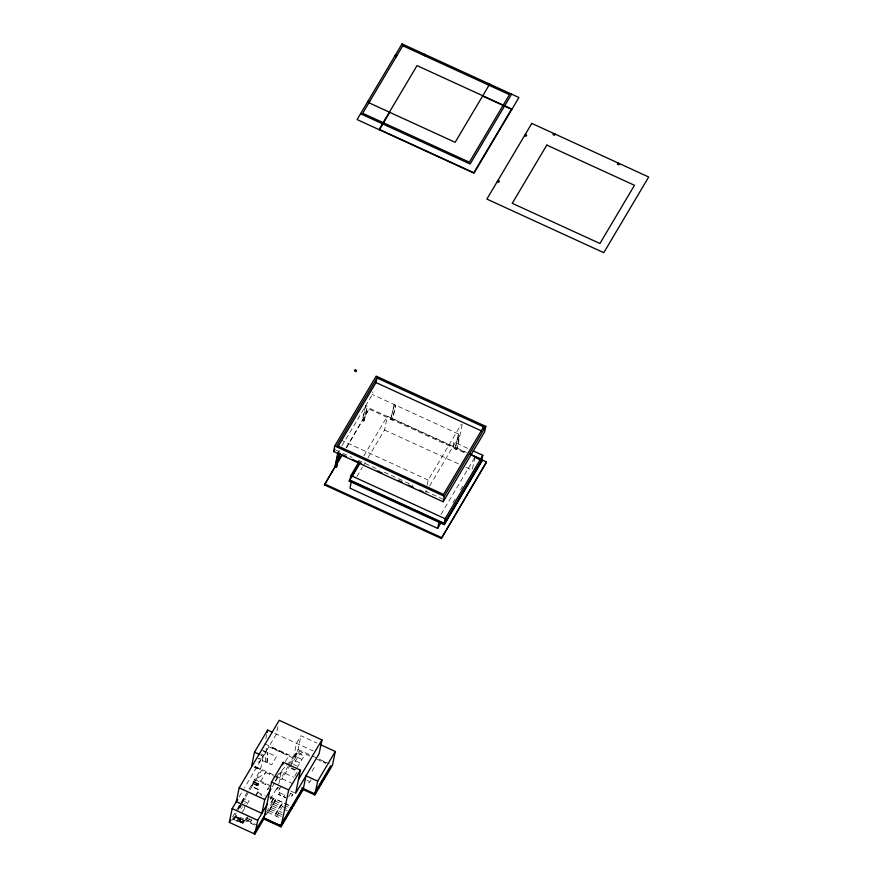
<?xml version="1.0" encoding="UTF-8"?>
<svg xmlns="http://www.w3.org/2000/svg" width="878" height="878" viewBox="0 0 878 878"><rect width="100%" height="100%" fill="white"/><g stroke="black" fill="none" stroke-linecap="round" stroke-linejoin="round"><path stroke-width="0.66" stroke-dasharray="4.39 3.29" d="M261.381 753.982L262.994 755.245L264.015 754.97M265.288 761.852L265.924 751.777M266.835 762.565L267.483 752.49M267.219 762.741L267.867 752.665M265.804 738.826L266.835 733.821M241.231 802.294L260.404 769.984L263.257 756.199L261.062 755.201M277.942 726.567L276.383 734.074L244.6 787.632M278.721 784.142L281.651 769.984M264.761 743.842L293.625 757.066L296.479 743.293L300.967 735.72L316.903 743.04M363.733 421.177L367.278 406.229L365.819 405.559L362.965 419.344L364.425 420.013L363.733 421.177L362.274 420.507L365.127 406.723L366.587 407.392M364.425 420.013L367.278 406.229M293.625 757.066L298.114 749.505L300.967 735.72M346.547 447.626L369.528 408.281L465.285 452.192M341.992 445.728L372.382 394.496L372.93 391.873M367.959 457.921L384.542 429.979L387.396 416.194L466.339 452.4M390.754 419.497L394.299 404.549L390.754 419.497L392.214 420.167L395.758 405.219L392.214 420.167M427.114 485.205L428.179 480.057L461.334 424.173M452.971 446.639L453.926 442.051L468.358 448.669M455.045 448.976L458.59 434.039L455.045 448.976L456.505 449.646L457.197 448.482L462.717 421.846M456.505 449.646L459.359 435.872L457.899 435.203M472.474 468.896L474.877 457.317M265.441 752.556L263.444 751.14M262.994 756.671L261.26 755.223M242.965 807.112L242.273 806.948M246.861 802.569L244.303 801.394M337.843 452.719L339.226 450.392M346.042 447.868L369.528 408.281M363.909 455.781L387.396 416.194M356.907 476.545L362.427 467.228M363.119 466.064L365.193 462.574M260.711 759.755L259.153 762.367L257.21 761.478M265.54 751.601L267.099 748.978L265.156 748.089M239.079 796.95L243.908 788.806M259.668 769.644L260.195 768.777M272.279 748.396L272.795 747.518M232.538 816.946L236.917 809.571M237.082 809.275L240.539 803.458M238.212 808.309L240.978 803.655M241.669 802.492L243.744 799.002M251.69 785.612L255.147 779.785M425.512 492.92L426.895 490.593M429.66 485.94L460.05 434.709L372.382 394.496M238.432 808.408L241.198 803.754M241.889 802.591L243.963 799.101M251.909 785.711L255.366 779.883M231.792 820.546L234.558 815.892L257.199 826.275M248.024 793.185L235.074 815.014L257.726 825.408M249.868 790.09L255.794 780.092M270.819 785.865L256.321 779.214L261.501 770.478L281.586 779.697L290.399 764.848M254.115 784.186L255.004 784.175L255.509 782.364M235.282 816.222L233.219 819.723L237.323 821.599L239.398 818.109M242.054 805.181C237.137 807.606 245.127 811.305 244.611 806.355M234.152 819.317L235.183 817.572M235.973 816.65L236.61 816.946M255.696 784.581L256.53 783.176M255.992 784.504L256.672 783.439M237.29 817.253L237.916 817.55M238.432 817.78L239.057 818.066M237.17 820.7L238.212 818.922M242.218 812.37L246.367 805.389M247.058 804.215L249.132 800.725L244.742 798.717M260.7 781.222L265.88 772.497L256.321 779.214M238.673 821.193L240.232 818.57M240.352 818.998L239.079 821.149L242.866 822.862L244.128 820.732M239.935 820.348L240.561 819.284M255.63 795.567L258.988 789.915L251.898 786.666M255.849 795.666L259.306 789.838L251.997 786.49M269.535 774.166L270.051 773.298M243.118 821.808L243.744 820.743M265.299 784.438L265.814 783.571M243.041 823.202L244.6 820.568M245.302 819.712L246.685 817.374M246.125 819.986L248.309 816.31M247.728 817.956L246.575 819.898L250.362 821.632L251.525 819.69M286.886 755.091L287.402 754.224M248.485 820.743L249.626 818.823M268.767 787.522L267.384 789.849L268.986 787.621M285.361 761.599L288.719 755.936M250.504 821.995L251.602 820.162M275.132 781.179L277.207 777.688M272.334 786.754L275.099 782.089M275.791 780.926L281.322 771.608L293.581 777.239M251.36 823.597L251.876 822.719M288.401 765.868L281.015 778.325L254.455 766.143M289.071 764.738L293.098 757.944L266.495 745.74M294.404 756.693L297.686 751.162M294.624 756.792L297.905 751.261M291.024 763.805L298.685 750.877L309.813 755.98M270.172 799.364L277.777 786.556M276.844 789.267L277.876 787.522M441.019 514.365L474.186 458.481M273.047 799.101L270.281 803.765L273.782 798.332M280.883 786.677L277.777 791.923L285.021 795.238M266.561 812.073L274.002 799.54L269.612 797.531M266.363 814.751L275.615 799.167M269.096 810.778L275.571 799.232M279.599 792.757L278.567 794.502L280.762 795.512L281.794 793.767M269.392 810.91L276.164 799.496L282.299 802.316L275.527 813.719M452.861 502.776L455.627 498.122M460.467 489.968L463.233 485.314M295.03 769.556L294.69 770.138L289.575 767.8L298.553 752.655L303.667 755.003L303.327 755.585M297.148 767.57L304.051 755.925L299.672 753.906L293.45 764.387L296.742 765.901M294.723 776.185L297.137 772.113M284.626 795.062L283.594 796.807L285.778 797.817M275.824 813.851L282.881 802.58L275.143 815.618M276.603 816.288L284.34 803.249M288.642 796.906L291.748 791.66M291.65 796.061L292.692 794.316M312.096 771.257L315.553 765.429M311.152 779.829L309.33 782.88L305.687 781.211M323.159 762.104L323.686 761.226M245.181 803.359L244.666 803.381M261.567 759.086L259.021 758.405M276.625 776.306L285.778 766.11M286.7 765.089L293.098 757.944M235.37 817.451L238.125 818.647M236.917 820.82L234.239 819.624M257.1 785.141C259.131 783.9 258.472 785.58 256.08 784.712M393.607 405.713L395.067 406.382M369.342 409.203L465.099 453.114M384.542 429.979L459.863 464.517M466.031 467.348L472.21 470.18M340.51 439.856L428.179 480.057M335.934 450.085L352.067 457.482M358.268 460.324L379.351 469.993M384.312 472.265L412.836 485.347M425.237 491.043L442.6 499M274.825 733.371L313.161 750.942M298.114 749.505L329.469 763.882M323.477 761.577L325.782 762.642M323.367 761.753L325.683 762.817M317.046 759.294L325.892 763.355M297.247 750.953L298.344 751.458M297.598 757.407L301.977 759.415M293.965 756.485L295.063 756.99M272.586 747.869L287.205 754.575M272.487 748.045L287.095 754.751M295.524 760.897L299.914 762.905M262.621 750.262L276.504 756.627L271.664 764.782L257.792 758.416M291.386 767.888L295.765 769.896M306.905 780.29L309.297 781.387M282.112 778.819L293.23 783.922M255.015 766.845L259.987 769.117M254.916 767.021L259.877 769.293M253.83 766.966L260.404 769.984M290.728 791.012L295.634 793.262M279.852 788.422L277.657 787.423L276.625 789.168L278.809 790.178M290.717 793.416L292.912 794.414L291.869 796.159L289.685 795.161M254.708 779.587L270.413 786.787M254.675 781.98L258 783.505A1.35 1.108 11.7 0 1 258.637 785.031A1.35 1.108 11.7 0 1 256.848 785.448L253.522 783.922M256.903 783.944L256.563 783.791A1.789 1.46 11.7 0 0 256.288 784.252L256.639 784.405M278.666 794.327L280.861 795.336M283.693 796.631L285.888 797.641M255.783 784.778L256.925 785.305A1.163 0.955 11.7 0 0 258.472 784.954A1.163 0.955 11.7 0 0 257.912 783.637M251.251 785.404L252.348 785.909M270.281 796.73L291.683 806.542M285.076 803.59L289.455 805.598M257.748 792.461L265.057 795.808M275.198 801.131L281.333 803.941M284.593 805.433L288.247 807.112M274.221 802.755L280.367 805.576M282.409 806.509L287.282 808.748M273.256 804.391L279.402 807.2M283.879 809.253L287.534 810.932M272.29 806.015L278.425 808.836M271.324 807.65L277.459 810.46M279.511 811.404L281.948 812.512M270.358 809.275L276.493 812.095M278.546 813.028L282.189 814.707M243.305 798.793L244.402 799.298M268.811 810.635L276.109 813.994M277.569 814.663L281.223 816.331M267.834 812.271L281.443 818.505M247.475 818.384L251.262 820.129M240.572 818.954L244.051 820.546M240.781 819.229L243.667 820.557M235.03 816.661L239.134 818.548M239.562 820.491L243.195 822.148M239.42 820.568L243.217 822.269M239.299 820.776L243.151 822.39M239.211 820.93L243.063 822.543M239.145 821.04L242.943 822.741M239.156 821.336L242.635 822.938M238.794 821.479L242.723 823.279M260.129 794.744A1.218 0.999 11.7 0 1 261.655 795.687M257.825 783.802L256.87 783.363L257.825 783.802"/><path stroke-width="1.32" d="M264.552 817.802L254.883 834.1L229.312 822.379L232.165 808.594L237.697 799.276M303.14 789.574L314.829 794.941L317.682 781.157L305.994 775.801L303.14 789.574L281.037 826.835L263.872 818.965L271.511 782.078L283.254 762.28L300.419 770.16L295.634 793.262L319.12 753.675L321.974 739.902L279.237 720.3L239.167 787.829L236.314 801.614L261.885 813.335L264.739 799.562L270.951 789.081M251.635 765.956L254.488 752.183L267.614 730.057L272.421 732.263M267.099 732.559L267.614 730.057M469.807 454.365L486.423 461.883L486.236 462.805L441.327 538.488L324.432 484.875L341.893 454.848M333.596 451.501L334.737 445.991L376.19 376.124L485.775 426.39L484.634 431.899L443.181 501.755L333.596 451.501L334.979 449.174M254.883 834.1L257.737 820.326L267.406 804.018M335.681 465.329L337.492 456.56M340.313 453.849L337.843 452.719L334.99 466.492L336.45 467.162L339.303 453.388M339.731 453.476L336.45 467.162M282.716 764.848L283.254 762.28M470.037 454.091L482.373 459.754L482.176 460.665L444.18 524.704L349.203 481.155L359.76 462.772M359.036 461.773L350.882 475.514L349.938 480.112L444.18 523.332L481.835 459.874L482.779 455.287L473.165 450.875M351.332 481.759L349.993 488.19L437.672 528.391L441.118 522.575M281.037 826.835L288.675 789.948L300.419 770.16M338.008 446.595L376.003 382.556L376.958 377.968L483.624 426.884L483.152 429.177M320.591 744.72L335.297 751.469L332.444 765.254L314.829 794.941M437.672 528.391L439 521.96M443.181 501.755L444.323 496.246L485.775 426.39M444.18 523.332L445.135 518.733L482.779 455.287M441.327 538.488L486.423 461.883M444.18 524.704L482.373 459.754M379.022 129.637L417.028 65.598L511.995 109.146M423.24 55.116L423.931 53.953M389.755 112.329L379.559 129.505L473.813 172.725L511.457 109.278L482.604 96.042M424.7 55.786L425.391 54.623M487.531 84.595L488.223 83.432M489.683 84.101L455.144 142.324L367.476 102.111M511.6 94.155L470.147 164.01L360.562 113.756M376.958 377.968L336.889 445.497L443.555 494.413L483.624 426.884M324.432 484.875L336.175 465.088M338.249 461.598L341.707 455.77M553.711 133.445L553.019 134.608L554.479 135.278L555.17 134.114M349.203 481.155L350.585 478.828M351.968 476.677L360.123 462.936M618.002 162.935L617.311 164.098L618.77 164.768L619.462 163.604M229.312 822.379L230.694 820.041M253.786 833.595L257.934 826.615M258.45 825.737L265.891 813.215M298.487 779.488L321.974 739.902M302.57 788.203L280.455 825.463L264.388 818.087M291.606 807.617L280.686 826.011L264.179 818.439M293.329 804.709L301.626 790.738M291.825 807.716L280.806 826.286L264.069 818.614M293.548 804.808L301.845 790.837M317.682 781.157L335.297 751.469M330.83 765.616L314.598 792.977L315.696 793.482M320.733 783.582L329.03 769.611M320.953 783.681L329.25 769.71M395.451 54.963L396.911 55.632M394.76 56.126L396.219 56.796M525.231 134.455L526.69 135.124L525.999 136.288L524.539 135.618M368.167 100.948L369.627 101.618M497.936 180.451L499.406 181.12L498.715 182.284L497.244 181.614M376.003 382.556L481.429 430.9M474.877 457.317L482.176 460.665M334.737 445.991L444.323 496.246M342.782 454.98L346.481 456.681M352.66 459.512L361.308 463.474M377.353 470.838L382.292 473.099M398.349 480.464L402.047 482.165M408.226 484.996L413.165 487.257M419.333 490.089L423.042 491.79M350.882 475.514L445.135 518.733M349.4 480.233L444.378 523.793M324.63 483.965L441.524 537.566M328.591 769.402L329.689 769.907M254.488 752.183L259.965 754.696M320.294 783.374L321.392 783.878M318.055 787.16L319.153 787.665M301.889 787.895L314.258 793.569M301.187 790.529L302.273 791.034M271.511 782.078L288.675 789.948M292.89 804.5L293.987 805.005M291.167 807.42L292.264 807.914M239.167 787.829L264.739 799.562M232.165 808.594L257.737 820.326M402.014 43.9L357.105 119.584L473.999 173.185L518.909 97.502L402.014 43.9M402.782 45.733L362.713 113.262L469.379 162.178L509.449 94.648L402.782 45.733M355.206 369.825L354.514 370.988L355.974 371.657L356.666 370.494L355.206 369.825M531.794 123.392L486.884 199.076L603.779 252.688L648.688 177.005L531.794 123.392M546.796 145.089L512.258 203.312L599.926 243.513L634.476 185.291L546.796 145.089"/></g></svg>
